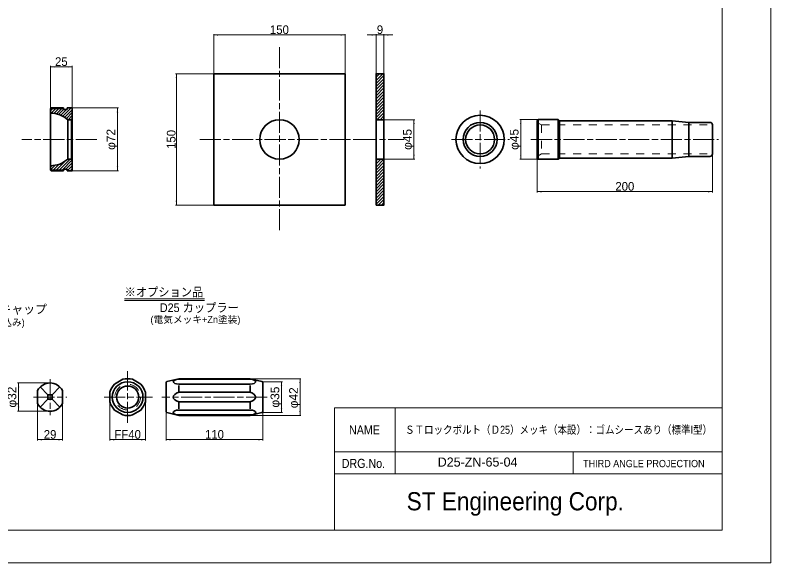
# Model space of a CAD drawing. Units: millimetres at full size, sheet at 1:2. Extents: x 2064 to 3746, y 986 to 2174.
# Drawn here: x 2883 to 3746, y 986 to 1611 of the extents above; entities that cross this region are included whole.
import ezdxf
from ezdxf.enums import TextEntityAlignment as Align

# ---------------------------------------------------------------- set-up
doc = ezdxf.new("R2010")
doc.units = ezdxf.units.MM
doc.header["$LTSCALE"] = 2
for name, pattern in [('CHAIN', [18.5, 12, -1.5, 3.5, -1.5]), ('DASHED_SPACED', [12, 6, -6]), ('USER1', [9, 4.5, -4.5])]:
    doc.linetypes.add(name, pattern=pattern)
for name, color, linetype, lineweight in [('1外形線', 7, 'Continuous', 35), ('2細い実線', 3, 'Continuous', 20), ('3隠れ線', 2, 'USER1', 13), ('4中心線', 1, 'CHAIN', 15), ('6寸法線', 4, 'Continuous', 13), ('7 枠・タイトル', 7, 'Continuous', 13), ('Defpoints_2', 7, 'Continuous', 13)]:
    doc.layers.add(name, color=color, linetype=linetype, lineweight=lineweight)
doc.styles.add('ＭＳ Ｐゴシック', font='')
doc.styles.get('ＭＳ Ｐゴシック').set_extended_font_data('MS PGothic')
pattern_1 = [(45, (2717.428, 559.422), (-1.76777, 1.76777), [])]
pattern_2 = [(45, (2198.066, 1230.907), (-1.6838, 1.6838), [])]

# ---------------------------------------------------------------- blocks, each defined once
blk = doc.blocks.new('filled_arrow')
at = {"color": 0, "linetype": 'Continuous', "lineweight": -2}
blk.add_solid([(7.5, 1.25), (0, 0), (7.5, -1.25)], dxfattribs=at)

msp = doc.modelspace()

# ---------------------------------------------------------------- hatches: boundary and pattern name
at = {"layer": '2細い実線'}
h = msp.add_hatch(dxfattribs=at)
h.set_pattern_fill('USER', color=256, style=0, pattern_type=2)
h.set_pattern_definition(pattern_1)
h.paths.add_polyline_path([(3304.226, 1544.323), (3295.226, 1544.323), (3295.226, 1491.823), (3304.226, 1491.823)])
h = msp.add_hatch(dxfattribs=at)
h.set_pattern_fill('USER', color=256, style=0, pattern_type=2)
h.set_pattern_definition(pattern_2)
h.paths.add_polyline_path([(2923.619, 1499.323), (2923.619, 1504.323), (2938.619, 1504.323), (2938.619, 1503.323), (2942.619, 1503.323), (2942.619, 1505.323), (2948.619, 1505.323), (2948.619, 1492.823), (2947.619, 1491.823), (2943.462, 1491.823, 0.18268)])
h = msp.add_hatch(dxfattribs=at)
h.set_pattern_fill('USER', color=256, style=0, pattern_type=2)
h.set_pattern_definition(pattern_2)
h.paths.add_polyline_path([(2942.619, 1435.323), (2942.619, 1433.323), (2948.619, 1433.323), (2948.619, 1445.823), (2947.619, 1446.823), (2943.462, 1446.823, -0.18268), (2923.619, 1439.323), (2923.619, 1434.323), (2938.619, 1434.323), (2938.619, 1435.323)])
h = msp.add_hatch(dxfattribs=at)
h.set_pattern_fill('USER', color=256, style=0, pattern_type=2)
h.set_pattern_definition(pattern_1)
h.paths.add_polyline_path([(3304.226, 1446.823), (3295.226, 1446.823), (3295.226, 1394.323), (3304.226, 1394.323)])

# ---------------------------------------------------------------- linework, layer by layer
at = {"layer": '1外形線'}
for p, q in [((3109.966, 1544.323), (3109.966, 1394.323)), ((3259.966, 1544.323), (3109.966, 1544.323)), ((3259.966, 1394.323), (3259.966, 1544.323)), ((2923.619, 1504.323), (2924.619, 1505.323)), ((2923.619, 1504.323), (2923.619, 1469.323)), ((2938.619, 1505.323), (2924.619, 1505.323)), ((2938.619, 1505.323), (2938.619, 1503.323)), ((2938.619, 1503.323), (2942.619, 1503.323)), ((2942.619, 1505.323), (2948.619, 1505.323)), ((2942.619, 1505.323), (2942.619, 1503.323)), ((2948.619, 1505.323), (2948.619, 1469.323)), ((2948.619, 1492.823), (2947.619, 1491.823)), ((3480.099, 1491.923), (3479.099, 1490.923)), ((3480.099, 1491.923), (3480.099, 1446.723)), ((3480.099, 1491.923), (3503.099, 1491.923)), ((3503.099, 1491.923), (3503.099, 1446.723)), ((3503.099, 1491.923), (3504.449, 1490.573)), ((2943.462, 1446.823), (2943.462, 1491.823)), ((2943.462, 1491.823), (2947.619, 1491.823)), ((2947.619, 1491.823), (2947.619, 1469.323)), ((3295.226, 1491.823), (3304.226, 1491.823)), ((3479.099, 1490.923), (3479.099, 1447.723)), ((3504.449, 1490.573), (3633.099, 1490.573)), ((3504.449, 1490.573), (3504.449, 1448.073)), ((3633.099, 1490.573), (3633.099, 1448.073)), ((3633.099, 1490.573), (3652.099, 1488.818)), ((3652.099, 1488.823), (3676.099, 1488.823)), ((3652.099, 1488.823), (3652.099, 1449.823)), ((3679.099, 1485.823), (3679.099, 1452.823)), ((2923.619, 1434.323), (2923.619, 1469.323)), ((2947.619, 1446.823), (2947.619, 1469.323)), ((2948.619, 1433.323), (2948.619, 1469.323)), ((3633.099, 1448.073), (3652.099, 1449.828)), ((3652.099, 1449.823), (3676.099, 1449.823)), ((2943.462, 1446.823), (2947.619, 1446.823)), ((2948.619, 1445.823), (2947.619, 1446.823)), ((3295.226, 1446.823), (3304.226, 1446.823)), ((3479.099, 1447.723), (3480.099, 1446.723)), ((3480.099, 1446.723), (3503.099, 1446.723)), ((3503.099, 1446.723), (3504.449, 1448.073)), ((3504.449, 1448.073), (3633.099, 1448.073)), ((2938.619, 1434.323), (2923.619, 1434.323)), ((2923.619, 1434.323), (2924.619, 1433.323)), ((2938.619, 1433.323), (2924.619, 1433.323)), ((2938.619, 1433.323), (2938.619, 1435.323)), ((2938.619, 1435.323), (2942.619, 1435.323)), ((2942.619, 1433.323), (2942.619, 1435.323)), ((2942.619, 1433.323), (2948.619, 1433.323)), ((3109.966, 1394.323), (3259.966, 1394.323)), ((3006.36, 1195.512), (2996.946, 1190.077)), ((3026.645, 1190.077), (3017.23, 1195.512)), ((3055.857, 1175.228), (3055.857, 1191.889)), ((3056.684, 1192.873), (3070.036, 1196.228)), ((3070.036, 1196.228), (3110.857, 1196.228)), ((3070.036, 1195.512), (3110.857, 1195.512)), ((3070.036, 1190.077), (3110.857, 1190.077)), ((3151.679, 1196.228), (3110.857, 1196.228)), ((3151.679, 1195.512), (3110.857, 1195.512)), ((3151.679, 1190.077), (3110.857, 1190.077)), ((3165.031, 1192.873), (3151.679, 1196.228)), ((3165.857, 1175.228), (3165.857, 1191.889)), ((2909.029, 1182.721), (2909.029, 1167.734)), ((2912.08, 1186.794), (2920.779, 1177.728)), ((2925.779, 1177.728), (2934.478, 1186.794)), ((2937.529, 1182.721), (2937.529, 1167.734)), ((3070.036, 1188.582), (3070.036, 1181.444)), ((3151.679, 1188.582), (3151.679, 1181.444)), ((2920.779, 1177.728), (2920.779, 1172.728)), ((2925.779, 1177.728), (2920.779, 1177.728)), ((2925.779, 1177.728), (2925.779, 1172.728)), ((2991.511, 1180.663), (2991.511, 1169.792)), ((3032.08, 1169.792), (3032.08, 1180.663)), ((3055.857, 1175.228), (3055.857, 1158.567)), ((3070.036, 1180.663), (3110.857, 1180.663)), ((3151.679, 1180.663), (3110.857, 1180.663)), ((3165.857, 1175.228), (3165.857, 1158.567)), ((2920.779, 1172.728), (2912.08, 1163.661)), ((2925.779, 1172.728), (2920.779, 1172.728)), ((2925.779, 1172.728), (2934.478, 1163.661)), ((3070.036, 1169.792), (3110.857, 1169.792)), ((3070.036, 1169.011), (3070.036, 1161.874)), ((3151.679, 1169.792), (3110.857, 1169.792)), ((3151.679, 1169.011), (3151.679, 1161.874)), ((2996.946, 1160.378), (3006.36, 1154.943)), ((3017.23, 1154.943), (3026.645, 1160.378)), ((3056.684, 1157.582), (3070.036, 1154.228)), ((3070.036, 1160.378), (3110.857, 1160.378)), ((3151.679, 1160.378), (3110.857, 1160.378)), ((3165.031, 1157.582), (3151.679, 1154.228)), ((3070.036, 1154.943), (3110.857, 1154.943)), ((3070.036, 1154.228), (3110.857, 1154.228)), ((3151.679, 1154.943), (3110.857, 1154.943)), ((3151.679, 1154.228), (3110.857, 1154.228))]:
    msp.add_line(p, q, dxfattribs=at)
msp.add_lwpolyline([(3295.226, 1394.323), (3304.226, 1394.323), (3304.226, 1544.323), (3295.226, 1544.323)], close=True, dxfattribs=at)
for centre, radius in [((3413.965, 1469.323), 27.6), ((3184.966, 1469.323), 22.5), ((3413.965, 1469.323), 19.4), ((3413.965, 1469.323), 16.5), ((3011.795, 1175.228), 17.5), ((3011.795, 1175.228), 12.65)]:
    msp.add_circle(centre, radius, dxfattribs=at)
for centre, radius, start, end in [((2923.619, 1469.323), 30, 48.59038, 90), ((3676.099, 1485.823), 3, 0, 90), ((3676.099, 1452.823), 3, 270, 0), ((2923.619, 1469.323), 30, 270, 311.40962), ((2923.279, 1175.228), 16.1, 27.73701, 152.26299), ((3011.795, 1175.228), 21, 135, 165), ((3011.795, 1175.228), 21, 75, 105), ((3011.795, 1175.228), 21, 15, 45), ((3056.857, 1191.889), 1, 100, 180), ((3164.857, 1191.889), 1, 0, 80), ((2923.279, 1175.228), 16.1, 207.73701, 332.26299), ((3011.795, 1175.228), 21, 195, 225), ((3011.795, 1175.228), 21, 315, 345), ((3056.857, 1158.567), 1, 180, 260), ((3164.857, 1158.567), 1, 280, 0), ((3011.795, 1175.228), 21, 255, 285)]:
    msp.add_arc(centre, radius, start, end, dxfattribs=at)
for centre, major_axis, ratio, start_param, end_param in [((3070.036, 1192.795), (-6.217, 0), 0.437139, 4.712389, 7.8539816), ((3151.679, 1192.795), (6.217, 0), 0.437139, 4.712389, 7.8539816), ((3077.853, 1175.228), (14.034, 0), 0.466871, 2.1621199, 4.1210654), ((3143.862, 1175.228), (-14.034, 0), 0.466871, 2.1621199, 4.1210654), ((3070.036, 1157.661), (-6.217, 0), 0.437139, 4.712389, 7.8539816), ((3151.679, 1157.661), (6.217, 0), 0.437139, 4.712389, 7.8539816)]:
    msp.add_ellipse(centre, major_axis=major_axis, ratio=ratio, start_param=start_param, end_param=end_param, dxfattribs=at)
at = {"layer": '2細い実線'}
msp.add_line((2938.619, 1504.323), (2923.619, 1504.323), dxfattribs=at)
at = {"layer": '3隠れ線'}
for p, q in [((3479.099, 1488.71), (3484.099, 1485.823)), ((3484.099, 1485.823), (3484.099, 1452.823)), ((3484.099, 1485.823), (3679.099, 1485.823)), ((3479.099, 1449.936), (3484.099, 1452.823)), ((3484.099, 1452.823), (3679.099, 1452.823))]:
    msp.add_line(p, q, dxfattribs=at)
at = {"layer": '3隠れ線', "linetype": 'DASHED_SPACED'}
msp.add_circle((3011.795, 1175.228), 14.65, dxfattribs=at)
at = {"layer": '4中心線'}
for p, q in [((3184.966, 1365.704), (3184.966, 1575.299)), ((3413.965, 1502.478), (3413.965, 1436.169)), ((2976.546, 1469.323), (2891.006, 1469.323)), ((3094.104, 1469.323), (3272.063, 1469.323)), ((3272.063, 1469.323), (3327.464, 1469.323)), ((3381.419, 1469.323), (3447.557, 1469.323)), ((3472.001, 1469.323), (3685.908, 1469.323)), ((3011.795, 1145.712), (3011.795, 1204.743)), ((2923.279, 1195.669), (2923.279, 1154.786)), ((2904.199, 1175.228), (2942.359, 1175.228)), ((2984.818, 1175.228), (3040.209, 1175.228)), ((3170.857, 1175.228), (3050.857, 1175.228))]:
    msp.add_line(p, q, dxfattribs=at)
at = {"layer": '6寸法線'}
for p, q in [((3109.966, 1544.386), (3109.966, 1589.583)), ((3109.966, 1588.583), (3259.966, 1588.583)), ((3259.966, 1544.386), (3259.966, 1589.583)), ((3285.226, 1588.583), (3314.226, 1588.583)), ((3295.226, 1544.386), (3295.226, 1589.583)), ((3304.226, 1544.386), (3304.226, 1589.583)), ((2923.619, 1504.386), (2923.619, 1553.142)), ((2948.619, 1505.386), (2948.619, 1553.142)), ((2948.619, 1552.142), (2923.619, 1552.142)), ((3109.903, 1544.323), (3066.439, 1544.323)), ((3067.439, 1544.323), (3067.439, 1394.323)), ((2948.681, 1505.323), (3001.189, 1505.323)), ((3000.189, 1433.323), (3000.189, 1505.323)), ((3480.037, 1491.923), (3459.371, 1491.923)), ((3460.371, 1491.923), (3460.371, 1446.723)), ((3295.289, 1491.823), (3339.441, 1491.823)), ((3338.441, 1491.823), (3338.441, 1446.823)), ((3679.099, 1452.261), (3679.099, 1408.75)), ((3295.289, 1446.823), (3339.441, 1446.823)), ((3480.037, 1446.723), (3459.371, 1446.723)), ((3479.099, 1447.661), (3479.099, 1408.75)), ((2948.681, 1433.323), (3001.189, 1433.323)), ((3479.099, 1409.75), (3679.099, 1409.75)), ((3109.903, 1394.323), (3066.439, 1394.323)), ((2923.216, 1191.328), (2886.278, 1191.328)), ((2887.278, 1191.328), (2887.278, 1159.128)), ((3151.742, 1196.228), (3209.513, 1196.228)), ((3165.92, 1192.728), (3188.342, 1192.728)), ((3187.342, 1192.728), (3187.342, 1157.728)), ((3208.513, 1196.228), (3208.513, 1154.228)), ((2991.511, 1175.165), (2991.511, 1125.645)), ((3032.08, 1175.165), (3032.08, 1125.645)), ((2909.029, 1167.672), (2909.029, 1125.645)), ((2937.529, 1167.672), (2937.529, 1125.645)), ((2923.216, 1159.128), (2886.278, 1159.128)), ((3055.857, 1160.132), (3055.857, 1125.645)), ((3165.857, 1160.126), (3165.857, 1125.645)), ((3165.92, 1157.728), (3188.342, 1157.728)), ((3151.742, 1154.228), (3209.513, 1154.228)), ((2909.029, 1126.645), (2937.529, 1126.645)), ((2991.511, 1126.645), (3032.08, 1126.645)), ((3055.857, 1126.645), (3165.857, 1126.645))]:
    msp.add_line(p, q, dxfattribs=at)
at = {"layer": '7 枠・タイトル'}
for p, q in [((3690.088, 2136.767), (3690.088, 1023.213)), ((3008.312, 1287.326), (3099.332, 1287.326)), ((3008.312, 1285.326), (3099.332, 1285.326)), ((3247.771, 1162.909), (3247.771, 1023.214)), ((3247.771, 1162.909), (3690.088, 1162.909)), ((3317.141, 1162.909), (3317.141, 1087.457)), ((3247.771, 1112.608), (3690.088, 1112.608)), ((3520.219, 1112.608), (3520.219, 1087.457)), ((3247.771, 1087.457), (3690.088, 1087.457)), ((3690.088, 1023.214), (2119.392, 1023.214))]:
    msp.add_line(p, q, dxfattribs=at)
at = {"layer": 'Defpoints_2'}
msp.add_lwpolyline([(2063.74, 985.99), (3745.74, 985.99), (3745.74, 2173.99), (2063.74, 2173.99)], close=True, dxfattribs=at)

# ---------------------------------------------------------------- block references
at = {"layer": '6寸法線', "xscale": 0.667, "yscale": 0.667}
for p in [(3109.966, 1588.583), (3304.226, 1588.583), (2923.619, 1552.142), (3479.099, 1409.75), (2909.029, 1126.645), (2991.511, 1126.645), (3055.857, 1126.645)]:
    msp.add_blockref('filled_arrow', p, dxfattribs=at)
for p, rotation in [((3259.966, 1588.583), 180), ((3295.226, 1588.583), 180), ((2948.619, 1552.142), 180), ((3067.439, 1544.323), 270), ((3000.189, 1505.323), 270), ((3460.371, 1491.923), 270), ((3338.441, 1491.823), 270), ((3338.441, 1446.823), 90), ((3460.371, 1446.723), 90), ((3000.189, 1433.323), 90), ((3679.099, 1409.75), 180), ((3067.439, 1394.323), 90), ((2887.278, 1191.328), 270), ((3187.342, 1192.728), 270), ((3208.513, 1196.228), 270), ((2887.278, 1159.128), 90), ((3187.342, 1157.728), 90), ((3208.513, 1154.228), 90), ((2937.529, 1126.645), 180), ((3032.08, 1126.645), 180), ((3165.857, 1126.645), 180)]:
    msp.add_blockref('filled_arrow', p, dxfattribs=dict(at, rotation=rotation))

# ---------------------------------------------------------------- texts
at = {"layer": '6寸法線', "style": 'ＭＳ Ｐゴシック'}
for s, p in [('150', (3184.966, 1594.583)), ('9', (3299.726, 1594.583)), ('25', (2936.119, 1558.142)), ('200', (3579.099, 1415.75)), ('29', (2923.279, 1132.645)), ('FF40', (3011.795, 1132.645)), ('110', (3110.857, 1132.645))]:
    msp.add_text(s, height=9.897, dxfattribs=at).set_placement(p, align=Align.MIDDLE_CENTER)
at = {"layer": '6寸法線', "style": 'ＭＳ Ｐゴシック', "width": 1.05}
for s, p in [('φ72', (2992.684, 1469.323)), ('φ45', (3330.935, 1469.323)), ('φ45', (3452.865, 1469.323)), ('φ32', (2879.773, 1175.228)), ('φ35', (3179.836, 1175.228)), ('φ42', (3201.008, 1174.426))]:
    msp.add_text(s, height=9.897, rotation=90, dxfattribs=at).set_placement(p, align=Align.MIDDLE_CENTER)
at = {"layer": '6寸法線', "style": 'ＭＳ Ｐゴシック'}
msp.add_text('150', height=9.897, rotation=90, dxfattribs=at).set_placement((3061.439, 1469.323), align=Align.MIDDLE_CENTER)
at = {"layer": '7 枠・タイトル', "style": 'ＭＳ Ｐゴシック'}
for s, height, width, p in [('※オプション品', 9.897, 0.95, (3008.289, 1287.162)), ('D25 カップラー', 9.897, 0.95, (3048.516, 1269.328)), ('NAME', 10.37, 0.9, (3264.393, 1129.516)), ('ＳＴロックボルト（Ｄ25）メッキ（本設）：ゴムシースあり（標準I型）', 9.112, 0.85, (3328.348, 1130.603)), ('DRG.No.', 10.37, 0.9, (3256.054, 1091.248)), ('D25-ZN-65-04', 10.37, 1.05, (3365.554, 1092.793)), ('THIRD ANGLE PROJECTION', 8.297, 0.95, (3531.47, 1092.737)), ('ST Engineering Corp.', 20.74, 0.95, (3330.164, 1039.744))]:
    msp.add_text(s, height=height, dxfattribs=dict(at, width=width)).set_placement(p, align=Align.BOTTOM_LEFT)
for s, height, p in [('7. D25 先端キャップ', 9.897, (2796.872, 1267.563)), ('(電気メッキ+Zn塗装)', 7.918, (3037.803, 1257.423)), ('(※現場組込み)', 7.918, (2820.919, 1254.089))]:
    msp.add_text(s, height=height, dxfattribs=at).set_placement(p, align=Align.BOTTOM_LEFT)

doc.saveas('drawing.dxf')
